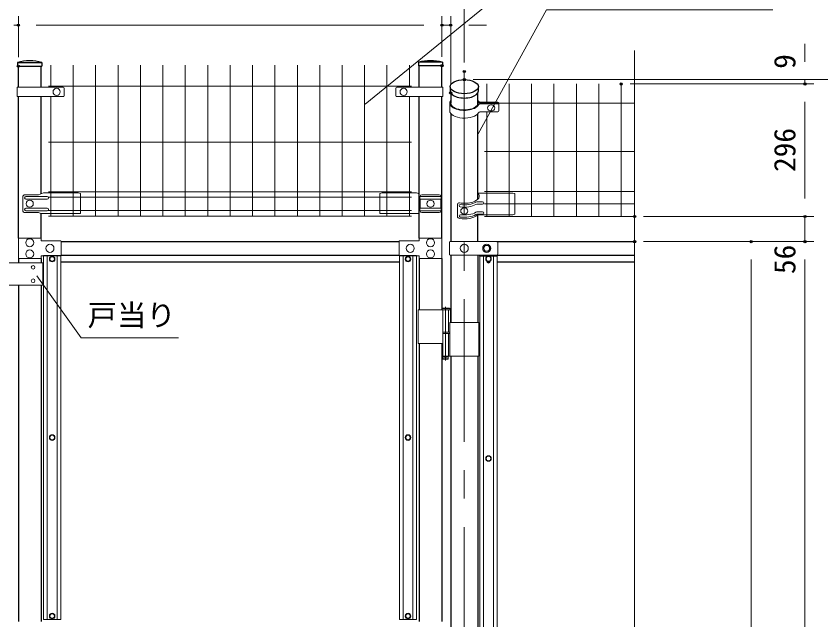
# Model space of a CAD drawing. Units: millimetres, scale not verified. Extents: x -4200 to 4200, y -2970 to 2970.
# Drawn here: x 493 to 2289, y 297 to 1643 of the extents above; entities that cross this region are included whole.
import ezdxf
from ezdxf.enums import TextEntityAlignment as Align

# ---------------------------------------------------------------- set-up
doc = ezdxf.new("R2010")
doc.units = ezdxf.units.MM
doc.header["$LTSCALE"] = 10
doc.header["$PDMODE"] = 32
doc.header["$PDSIZE"] = 5
doc.linetypes.add('DASHED', pattern=[7.5, 6, -1.5])
doc.linetypes.add('USER1', pattern=[50.8, 31.75, -6.35, 6.35, -6.35])
for name, color, linetype, lineweight in [('0-1_D-STR-DIM', 7, 'Continuous', 13), ('0-2_D-BMK', 2, 'USER1', 13), ('0-4_D-STR3', 3, 'Continuous', 13), ('0-5_D-STR1', 1, 'Continuous', 25), ('0-7_Defpoints', 8, 'Continuous', 25), ('0-8_D-STR2', 7, 'Continuous', 13), ('0-B_D-STR-TXT', 7, 'Continuous', 13)]:
    doc.layers.add(name, color=color, linetype=linetype, lineweight=lineweight)
doc.styles.add('ＭＳ ゴシック', font='')
doc.styles.get('ＭＳ ゴシック').set_extended_font_data('MS Gothic')

msp = doc.modelspace()

# ---------------------------------------------------------------- linework, layer by layer
at = {"layer": '0-1_D-STR-DIM'}
for p, q in [((1493.31, 1539.75), (1493.31, 1763.08)), ((498.31, 1551.63), (498.31, 1643.08)), ((498.31, 1551.63), (498.31, 1643.08)), ((1443.31, 1552.62), (1443.31, 1643.08)), ((1443.31, 1552.62), (1443.31, 1643.08)), ((1463.06, 1492.07), (1463.06, 1643.08)), ((488.31, 1623.08), (498.31, 1623.08)), ((538.31, 1623.08), (1403.31, 1623.08)), ((538.31, 1623.08), (578.31, 1623.08)), ((1403.31, 1623.08), (1363.31, 1623.08)), ((1443.31, 1623.08), (1463.06, 1623.08)), ((1503.06, 1623.08), (1543.06, 1623.08)), ((2253.31, 1541.63), (2253.31, 1581.63)), ((1873.31, 214.11), (1873.31, 1566.46)), ((1513.31, 1501.63), (2393.31, 1501.63)), ((1513.31, 1501.63), (2273.31, 1501.63)), ((1863.31, 1491.96), (2273.31, 1491.96)), ((1863.31, 1491.96), (2273.31, 1491.96)), ((2253.31, 1501.63), (2253.31, 1491.96)), ((2253.31, 1236.36), (2253.31, 1451.96)), ((2253.31, 1451.96), (2253.31, 1411.96)), ((2253.31, 1236.36), (2253.31, 1276.36)), ((1893.31, 1196.36), (2273.31, 1196.36)), ((1893.31, 1196.36), (2273.31, 1196.36)), ((2253.31, 1140.46), (2253.31, 1196.36)), ((1893.31, 1140.46), (2153.31, 1140.46)), ((1893.31, 1140.46), (2273.31, 1140.46)), ((1893.31, 1140.46), (2273.31, 1140.46)), ((2133.31, -756.54), (2133.31, 1100.46)), ((2253.31, -776.54), (2253.31, 1100.46)), ((2253.31, 1100.46), (2253.31, 1060.46))]:
    msp.add_line(p, q, dxfattribs=at)
at = {"layer": '0-2_D-BMK'}
for p, q in [((1493.31, 1519.75), (1493.31, -1227.11)), ((1451.47, 995.26), (1451.47, 875.26)), ((1456.47, 883.26), (1446.47, 883.26))]:
    msp.add_line(p, q, dxfattribs=at)
at = {"layer": '0-4_D-STR3'}
for p, q in [((496.01, 1484.71), (598.7, 1484.71)), ((496.01, 1484.71), (496.01, 1463.71)), ((600.7, 1482.71), (600.7, 1465.71)), ((1340.92, 1482.71), (1340.92, 1465.71)), ((1445.61, 1484.71), (1342.92, 1484.71)), ((1445.61, 1484.71), (1445.61, 1463.71)), ((496.01, 1463.71), (598.7, 1463.71)), ((1445.61, 1463.71), (1342.92, 1463.71)), ((1460.76, 1449.31), (1460.76, 1431.99)), ((1526.98, 1450.24), (1568.3, 1450.24)), ((1526.98, 1448.41), (1568.3, 1448.41)), ((1528.17, 1451.36), (1568.3, 1451.36)), ((1528.3, 1447.29), (1568.3, 1447.29)), ((1570.3, 1449.41), (1570.3, 1434.89)), ((1570.3, 1446.46), (1570.3, 1431.94)), ((1528.28, 1429.94), (1568.3, 1429.94)), ((508.23, 1239.96), (508.23, 1209.96)), ((543.07, 1244.96), (513.23, 1244.96)), ((562.71, 1240.96), (515.3, 1240.96)), ((554.63, 1248.96), (543.07, 1244.96)), ((631.71, 1248.96), (554.63, 1248.96)), ((631.71, 1248.96), (636.71, 1247.96)), ((636.71, 1247.96), (636.71, 1204.15)), ((1309.91, 1248.96), (1304.91, 1247.96)), ((1304.91, 1247.96), (1304.91, 1204.15)), ((1309.91, 1248.96), (1387, 1248.96)), ((1387, 1248.96), (1392.51, 1247.06)), ((1394.71, 1240.96), (1441.12, 1240.96)), ((1398.71, 1244.96), (1437.12, 1244.96)), ((1601.31, 1248.36), (1523.56, 1248.36)), ((1601.31, 1248.36), (1606.31, 1247.36)), ((1606.31, 1247.36), (1606.31, 1201.36)), ((562.71, 1234.96), (515.3, 1234.96)), ((1394.71, 1234.96), (1394.71, 1214.96)), ((1394.71, 1234.96), (1441.12, 1234.96)), ((1441.12, 1234.96), (1441.12, 1214.96)), ((1477.83, 1223.54), (1477.83, 1196.83)), ((1523.44, 1229.27), (1533.9, 1229.27)), ((1523.44, 1224.08), (1533.9, 1224.08)), ((543.07, 1204.96), (513.23, 1204.96)), ((562.71, 1214.96), (515.3, 1214.96)), ((562.71, 1208.96), (515.3, 1208.96)), ((548.32, 1203.15), (543.07, 1204.96)), ((548.32, 1203.15), (635.71, 1203.15)), ((1392.51, 1203.15), (1305.91, 1203.15)), ((1394.71, 1214.96), (1441.12, 1214.96)), ((1394.71, 1208.96), (1441.12, 1208.96)), ((1398.71, 1204.96), (1437.12, 1204.96)), ((1523.44, 1206.76), (1533.9, 1206.76)), ((1523.44, 1201.56), (1533.9, 1201.56)), ((593.86, 1140.46), (593.86, 1110.46)), ((1347.76, 1140.46), (1347.76, 1110.46)), ((1459.98, 1138.46), (1459.98, 1112.46)), ((1566.31, 1140.46), (1461.98, 1140.46)), ((1568.31, 1138.46), (1568.31, 1112.46)), ((592.81, 1109.21), (554.81, 1109.21)), ((554.81, 1109.21), (554.81, 297.7)), ((562.81, 1109.21), (562.81, 297.7)), ((584.81, 1109.21), (584.81, 297.7)), ((592.81, 1109.21), (592.81, 297.7)), ((1348.81, 1109.21), (1386.81, 1109.21)), ((1348.81, 1109.21), (1348.81, 297.7)), ((1356.81, 1109.21), (1356.81, 297.7)), ((1378.81, 1109.21), (1378.81, 297.7)), ((1386.81, 1109.21), (1386.81, 297.7)), ((1566.31, 1110.46), (1461.98, 1110.46)), ((1528.31, 1108.21), (1566.31, 1108.21)), ((1528.31, 1108.21), (1528.31, 205.21)), ((1536.31, 1108.21), (1536.31, 205.21)), ((1543.31, 1097.16), (1543.31, 1096.46)), ((1551.31, 1096.46), (1551.31, 1097.16)), ((1558.31, 1108.21), (1558.31, 205.21)), ((1566.31, 1108.21), (1566.31, 205.21)), ((552.71, 1093.14), (432.71, 1093.14)), ((552.71, 1093.14), (552.71, 1043.14)), ((552.71, 1043.14), (432.71, 1043.14)), ((1390.51, 988.26), (1390.51, 913.26)), ((1390.51, 988.26), (1462.27, 988.26)), ((1460.47, 992.26), (1443.31, 992.26)), ((1461.47, 991.26), (1443.31, 991.26)), ((1461.47, 988.26), (1443.31, 988.26)), ((1445.31, 988.26), (1445.31, 913.26)), ((1460.47, 992.26), (1461.47, 991.26)), ((1461.47, 988.26), (1461.47, 991.26)), ((1462.27, 988.26), (1462.27, 960.26)), ((1461.06, 960.26), (1525.56, 960.26)), ((1461.06, 960.26), (1461.06, 885.26)), ((1525.56, 960.26), (1525.56, 885.26)), ((1445.31, 938.26), (1461.06, 938.26)), ((1445.31, 935.26), (1461.06, 935.26)), ((1445.31, 935.26), (1461.06, 935.26)), ((1390.51, 913.26), (1445.31, 913.26)), ((1443.31, 885.26), (1525.56, 885.26)), ((1445.47, 885.26), (1445.47, 879.26)), ((1457.47, 885.26), (1457.47, 879.26)), ((1445.47, 879.26), (1446.47, 878.26)), ((1445.47, 879.26), (1457.47, 879.26)), ((1446.47, 878.26), (1456.47, 878.26)), ((1456.47, 878.26), (1457.47, 879.26)), ((592.81, 297.7), (554.81, 297.7)), ((1348.81, 297.7), (1386.81, 297.7))]:
    msp.add_line(p, q, dxfattribs=at)
at = {"layer": '0-4_D-STR3', "linetype": 'DASHED'}
for p, q in [((1457.77, 988.26), (1457.77, 938.26)), ((1457.77, 935.26), (1457.77, 885.26)), ((1445.17, 913.26), (1445.17, 885.26))]:
    msp.add_line(p, q, dxfattribs=at)
at = {"layer": '0-4_D-STR3'}
for points in [[(1526.66, 1200.36), (1601.31, 1200.36), (1606.31, 1201.36)], [(549.11, 1102.96), (498.31, 1102.96), (498.31, 1147.96), (549.11, 1147.96), (549.11, 1142.46), (591.86, 1142.46)], [(1392.51, 1102.96), (1443.31, 1102.96), (1443.31, 1147.96), (1392.51, 1147.96), (1392.51, 1142.46), (1349.76, 1142.46)], [(549.11, 1102.96), (549.11, 1108.46), (591.86, 1108.46)], [(1392.51, 1102.96), (1392.51, 1108.46), (1349.76, 1108.46)]]:
    msp.add_lwpolyline(points, dxfattribs=at)
for points in [[(1550.81, 1125.46), (1547.07, 1131.96), (1539.56, 1131.96), (1535.81, 1125.46), (1539.56, 1118.96), (1547.07, 1118.96)], [(568.04, 1101.46), (570.93, 1106.46), (576.7, 1106.46), (579.59, 1101.46), (576.7, 1096.46), (570.93, 1096.46)], [(1373.59, 1101.46), (1370.7, 1106.46), (1364.93, 1106.46), (1362.04, 1101.46), (1364.93, 1096.46), (1370.7, 1096.46)], [(1541.54, 1101.96), (1544.43, 1106.96), (1550.2, 1106.96), (1553.09, 1101.96), (1550.2, 1096.96), (1544.43, 1096.96)], [(568.04, 703.46), (570.93, 708.46), (576.7, 708.46), (579.59, 703.46), (576.7, 698.46), (570.93, 698.46)], [(1373.59, 703.46), (1370.7, 708.46), (1364.93, 708.46), (1362.04, 703.46), (1364.93, 698.46), (1370.7, 698.46)], [(1541.54, 656.71), (1544.43, 661.71), (1550.2, 661.71), (1553.09, 656.71), (1550.2, 651.71), (1544.43, 651.71)], [(568.04, 305.45), (570.93, 300.45), (576.7, 300.45), (579.59, 305.45), (576.7, 310.45), (570.93, 310.45)], [(1373.59, 305.45), (1370.7, 300.45), (1364.93, 300.45), (1362.04, 305.45), (1364.93, 310.45), (1370.7, 310.45)]]:
    msp.add_lwpolyline(points, close=True, dxfattribs=at)
for centre, radius in [((583.71, 1474.21), 8), ((1357.91, 1474.21), 8), ((523.71, 1224.96), 8), ((1417.91, 1224.96), 8), ((523.71, 1137.96), 9), ((568.86, 1125.46), 9), ((1372.76, 1125.46), 9), ((1417.91, 1137.96), 9), ((1493.31, 1125.46), 9), ((1543.31, 1125.46), 9), ((1543.31, 1125.46), 6.5), ((523.71, 1112.96), 9), ((1417.91, 1112.96), 9), ((573.81, 1101.46), 6.25), ((573.81, 1101.46), 5), ((1367.81, 1101.46), 6.25), ((1367.81, 1101.46), 5), ((1547.31, 1101.96), 6.25), ((1547.31, 1101.96), 5), ((531.22, 1083.14), 4), ((531.22, 1053.14), 4), ((1451.47, 883.26), 2), ((573.81, 703.46), 6.25), ((573.81, 703.46), 5), ((1367.81, 703.46), 6.25), ((1367.81, 703.46), 5), ((1547.31, 656.71), 6.25), ((1547.31, 656.71), 5), ((573.81, 305.45), 6.25), ((573.81, 305.45), 5), ((1367.81, 305.45), 6.25), ((1367.81, 305.45), 5)]:
    msp.add_circle(centre, radius, dxfattribs=at)
for centre, radius, start, end in [((598.7, 1482.71), 2, 0, 90), ((1342.92, 1482.71), 2, 90, 180), ((598.7, 1465.71), 2, 270, 0), ((1342.92, 1465.71), 2, 180, 270), ((1504.06, 1460.03), 23.92, 312.16148, 323.8638), ((1527.48, 1443.84), 4.6, 96.30809, 153.01092), ((1527.48, 1454.81), 4.6, 211.62766, 263.69191), ((1528.67, 1455.93), 4.6, 211.62766, 263.69191), ((1528.43, 1443.11), 4.18, 91.79992, 151.59067), ((1568.3, 1449.36), 2, 0, 90), ((1568.3, 1448.24), 2, 0, 90), ((1568.3, 1446.41), 2, 0, 90), ((1568.3, 1445.29), 2, 0, 90), ((1528.41, 1425.77), 4.18, 91.79992, 151.59067), ((1568.3, 1431.94), 2, 270, 0), ((513.23, 1239.96), 5, 90, 180), ((515.3, 1237.96), 3, 90, 270), ((562.71, 1237.96), 3, 270, 90), ((1399.96, 1237.96), 6.05, 150.26731, 209.73269), ((1398.71, 1240.96), 4, 90, 180), ((1437.12, 1240.96), 4, 0, 90), ((1435.87, 1237.96), 6.05, 330.26731, 29.73269), ((1481.99, 1222.36), 4.32, 78.7868, 164.11124), ((1523.6, 1215.78), 13.5, 89.31125, 110.04391), ((1523.6, 1210.58), 13.5, 89.31125, 110.04391), ((513.23, 1209.96), 5, 180, 270), ((515.3, 1211.96), 3, 90, 270), ((562.71, 1211.96), 3, 270, 90), ((635.71, 1204.15), 1, 270, 0), ((1305.91, 1204.15), 1, 180, 270), ((1399.98, 1211.96), 6.07, 150.37394, 209.62606), ((1398.71, 1208.96), 4, 180, 270), ((1437.12, 1208.96), 4, 270, 0), ((1435.84, 1211.96), 6.07, 330.37394, 29.62606), ((1523.6, 1193.26), 13.5, 89.31125, 110.04391), ((1483.94, 1198.1), 6.24, 191.76338, 259.74214), ((1523.6, 1188.07), 13.5, 89.31125, 110.04391), ((1526.5, 1186.87), 13.5, 89.31125, 110.04391), ((591.86, 1140.46), 2, 0, 90), ((1349.76, 1140.46), 2, 90, 180), ((1461.98, 1138.46), 2, 90, 180), ((1566.31, 1138.46), 2, 0, 90), ((591.86, 1110.46), 2, 270, 0), ((1349.76, 1110.46), 2, 180, 270), ((1461.98, 1112.46), 2, 180, 270), ((1547.31, 1096.46), 4, 180, 0), ((1566.31, 1112.46), 2, 270, 0)]:
    msp.add_arc(centre, radius, start, end, dxfattribs=at)
for centre, major_axis, ratio, start_param, end_param in [((1493.31, 1449.31), (-32.55, 0), 0.5, 5.9050088, 9.1629506), ((1493.31, 1449.31), (-32.55, 0), 0.5, 3.4032421, 3.5197691), ((1493.31, 1449.31), (-30.25, 0), 0.5, 0, 2.6596649), ((1493.31, 1431.99), (-32.55, 0), 0.5, 0, 2.8781746), ((1496.66, 1241.68), (-30.18, 0.21), 0.498572, 2.1156844, 3.6153349), ((1484.9, 1220.23), (-3, 0), 0.866025, 4.712389, 7.5383404), ((1493.31, 1240.88), (-31.85, 0), 0.474882, 1.2269282, 2.206213), ((1493.31, 1232.22), (-31.85, 0), 0.474882, 1.2731075, 2.5075009), ((1493.31, 1237.42), (-31.85, 0), 0.474882, 1.2934214, 2.5075009), ((1533.9, 1226.68), (3, 0), 0.866025, 4.712389, 7.8539816), ((1493.31, 1214.9), (-31.85, 0), 0.474882, 1.3035547, 2.5075009), ((1533.9, 1204.16), (3, 0), 0.866025, 4.712389, 7.8539816), ((1484.9, 1197.71), (3, 0), 0.866025, 1.5707963, 4.3967477), ((1493.31, 1206.24), (-31.85, 0), 0.474882, 1.2352888, 2.6829755), ((1493.31, 1209.7), (-31.85, 0), 0.474882, 1.2731075, 2.5075009)]:
    msp.add_ellipse(centre, major_axis=major_axis, ratio=ratio, start_param=start_param, end_param=end_param, dxfattribs=at)
for centre in [(1553.31, 1438.61), (1493.31, 1208.44)]:
    msp.add_ellipse(centre, major_axis=(-8, 0), ratio=0.866025, dxfattribs=at)
at = {"layer": '0-5_D-STR1'}
for p, q in [((496.71, 1539.63), (550.71, 1539.63)), ((496.71, 1539.63), (496.71, 1531.63)), ((496.71, 1531.63), (550.71, 1531.63)), ((498.31, 1484.71), (498.31, 1531.63)), ((549.11, 1484.71), (549.11, 1531.63)), ((550.71, 1539.63), (550.71, 1531.63)), ((1444.91, 1540.62), (1390.91, 1540.62)), ((1390.91, 1540.62), (1390.91, 1532.62)), ((1444.91, 1532.62), (1390.91, 1532.62)), ((1392.51, 1484.71), (1392.51, 1532.62)), ((1443.31, 1484.71), (1443.31, 1532.62)), ((1444.91, 1540.62), (1444.91, 1532.62)), ((1461.86, 1485.9), (1461.86, 1476.37)), ((1524.76, 1476.37), (1524.76, 1485.9)), ((498.31, 1147.96), (498.31, 1463.71)), ((549.11, 1247.06), (549.11, 1463.71)), ((1392.51, 1147.96), (1392.51, 1463.71)), ((1443.31, 1147.96), (1443.31, 1463.71)), ((1463.06, 1472.07), (1463.06, 1449.31)), ((1523.56, 1446.25), (1523.56, 1472.07)), ((1463.06, 1425.98), (1463.06, 1140.46)), ((1523.56, 1234.73), (1523.56, 1425.98)), ((549.11, 1147.96), (549.11, 1203.15)), ((1523.56, 1140.46), (1523.56, 1200.04)), ((593.86, 1140.46), (1347.76, 1140.46)), ((1565.97, 1140.46), (1873.31, 1140.46)), ((498.31, 1102.96), (498.31, 1093.14)), ((549.11, 1102.96), (549.11, 1093.14)), ((592.81, 1095.46), (1348.81, 1095.46)), ((593.86, 1110.46), (1347.76, 1110.46)), ((1392.51, 1102.96), (1392.51, 988.26)), ((1443.31, 1102.96), (1443.31, 988.26)), ((1463.06, 1110.46), (1463.06, 960.26)), ((1523.56, 1110.46), (1523.56, 960.26)), ((1528.31, 1108.21), (1528.31, 1110.46)), ((1543.44, 1095.46), (1551.19, 1095.46)), ((1565.96, 1110.46), (1873.31, 1110.46)), ((1566.31, 1095.46), (1873.31, 1095.46)), ((498.31, 1043.14), (498.31, 293.45)), ((549.11, 1043.14), (549.11, 293.45)), ((1392.51, 913.26), (1392.51, 293.45)), ((1443.31, 913.26), (1443.31, 293.45)), ((1443.31, 913.26), (1443.31, 293.45)), ((1463.06, 885.26), (1463.06, 202.96)), ((1523.56, 885.26), (1523.56, 202.96))]:
    msp.add_line(p, q, dxfattribs=at)
for centre, radius, start, end in [((523.71, 1450.5), 93.12, 73.14606, 106.85394), ((1417.91, 1420.69), 122.94, 77.31317, 102.68683)]:
    msp.add_arc(centre, radius, start, end, dxfattribs=at)
msp.add_ellipse((1493.31, 1485.9), major_axis=(-31.45, 0), ratio=0.5, dxfattribs=at)
msp.add_ellipse((1493.31, 1476.37), major_axis=(-31.45, 0), ratio=0.5, start_param=0, end_param=3.1415927, dxfattribs=at)
at = {"layer": '0-7_Defpoints'}
for p in [(498.31, 1623.08), (1443.31, 1623.08), (1463.06, 1623.08), (498.31, 1531.63), (1443.31, 1532.62), (1443.31, 1532.62), (1493.31, 1519.75), (1493.31, 1501.63), (1843.31, 1491.96), (2253.31, 1491.96), (2253.31, 1491.96), (1463.06, 1472.07), (1873.31, 1196.36), (2253.31, 1196.36), (1873.31, 1140.46), (2133.31, 1140.46), (2253.31, 1140.46)]:
    msp.add_point(p, dxfattribs=at)
at = {"layer": '0-8_D-STR2'}
for p, q in [((570.81, 1484.71), (570.81, 1533.96)), ((620.81, 1196.96), (620.81, 1533.96)), ((670.81, 1196.96), (670.81, 1533.96)), ((720.81, 1196.96), (720.81, 1533.96)), ((770.81, 1196.96), (770.81, 1533.96)), ((820.81, 1196.96), (820.81, 1533.96)), ((870.81, 1196.96), (870.81, 1533.96)), ((920.81, 1196.96), (920.81, 1533.96)), ((970.81, 1196.96), (970.81, 1533.96)), ((1020.81, 1196.96), (1020.81, 1533.96)), ((1070.81, 1196.96), (1070.81, 1533.96)), ((1120.81, 1196.96), (1120.81, 1533.96)), ((1170.81, 1196.96), (1170.81, 1533.96)), ((1220.81, 1196.96), (1220.81, 1533.96)), ((1270.81, 1196.96), (1270.81, 1533.96)), ((1320.81, 1196.96), (1320.81, 1533.96)), ((1370.81, 1484.71), (1370.81, 1533.96)), ((1543.31, 1448.41), (1543.31, 1491.96)), ((1593.31, 1196.36), (1593.31, 1491.96)), ((1643.31, 1196.36), (1643.31, 1491.96)), ((1693.31, 1196.36), (1693.31, 1491.96)), ((1743.31, 1196.36), (1743.31, 1491.96)), ((1793.31, 1196.36), (1793.31, 1491.96)), ((1843.31, 1196.36), (1843.31, 1491.96)), ((565.81, 1486.96), (1375.81, 1486.96)), ((570.81, 1196.96), (570.81, 1463.71)), ((1370.81, 1196.96), (1370.81, 1463.71)), ((1873.31, 1449.46), (1538.31, 1449.46)), ((1543.31, 1196.36), (1543.31, 1429.94)), ((565.81, 1361.96), (1375.81, 1361.96)), ((1873.31, 1341.21), (1538.31, 1341.21)), ((565.81, 1251.72), (1375.81, 1251.72)), ((565.81, 1239.86), (1375.81, 1239.86)), ((1873.31, 1252.36), (1538.31, 1252.36)), ((1873.31, 1224.36), (1538.31, 1224.36)), ((565.81, 1210.06), (1375.81, 1210.06)), ((565.81, 1196.96), (1375.81, 1196.96)), ((1873.31, 1196.36), (1538.31, 1196.36))]:
    msp.add_line(p, q, dxfattribs=at)
at = {"layer": '0-B_D-STR-TXT'}
for points in [[(2456.66, 1776.11), (1676.33, 1776.11), (1272.36, 1446.54)], [(2181.91, 1657.23), (1676.58, 1657.23), (1524.53, 1380.9)], [(855.9, 925.9), (638.57, 925.9), (539.34, 1063.75)]]:
    msp.add_lwpolyline(points, dxfattribs=at)

# ---------------------------------------------------------------- texts
at = {"layer": '0-1_D-STR-DIM', "style": 'ＭＳ ゴシック'}
for s, p in [('9', (2246.57, 1525.74)), ('296', (2246.57, 1295.69)), ('56', (2246.57, 1068.04))]:
    msp.add_text(s, height=48.09, rotation=90, dxfattribs=at).set_placement(p, align=Align.BOTTOM_LEFT)
at = {"layer": '0-B_D-STR-TXT', "style": 'ＭＳ ゴシック'}
msp.add_text('戸当り', height=48.09, dxfattribs=at).set_placement((652.76, 937.97), align=Align.BOTTOM_LEFT)

doc.saveas('drawing.dxf')
